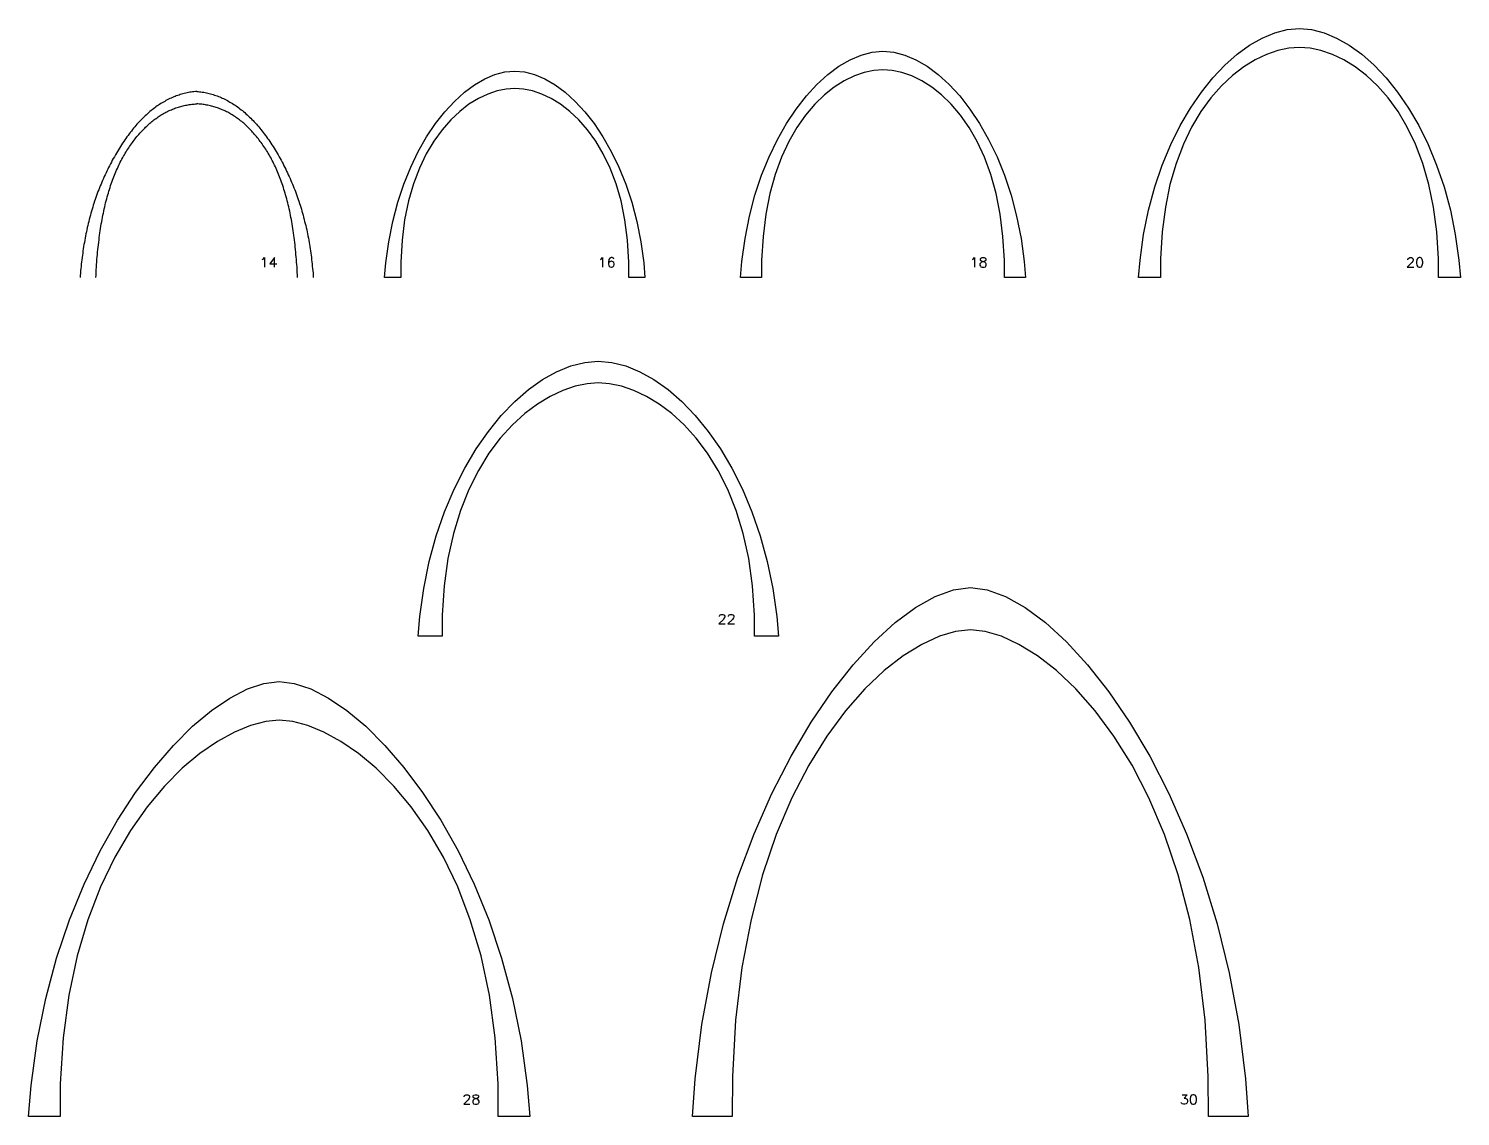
# Model space of a CAD drawing. Extents: x 46 to 2607, y -843 to 1911.
# Drawn here: x 1336 to 2607, y 946 to 1911 of the extents above; entities that cross this region are included whole.
import ezdxf

# ---------------------------------------------------------------- set-up
doc = ezdxf.new("R2010")
doc.units = 0
doc.header["$MEASUREMENT"] = 0
doc.layers.add('ARCHES', color=7, linetype='CONTINUOUS')
doc.layers.add('NONE', color=7, linetype='CONTINUOUS')

msp = doc.modelspace()

# ---------------------------------------------------------------- linework, layer by layer
at = {"layer": 'ARCHES'}
for points in [[(2464.1, 1910.8), (2474.9, 1909.9), (2485.9, 1907.1), (2497.1, 1902.4), (2508.3, 1896.1), (2519.4, 1888.1), (2530.3, 1878.4), (2540.9, 1867.2), (2551.1, 1854.5), (2560.8, 1840.3), (2569.9, 1824.8), (2578.3, 1807.9), (2585.8, 1789.7), (2592.4, 1770.4), (2598, 1749.8), (2602.4, 1728.2), (2605.6, 1705.5), (2606.9, 1689.9), (2606.6, 1689.9), (2605.9, 1689.9), (2604.9, 1689.9), (2603.6, 1689.9), (2602.2, 1689.9), (2600.6, 1689.9), (2598.9, 1689.9), (2597.2, 1689.9), (2595.4, 1689.9), (2593.7, 1689.9), (2592.1, 1689.9), (2590.7, 1689.9), (2589.5, 1689.9), (2588.5, 1689.9), (2587.8, 1689.9), (2587.5, 1689.9), (2587.4, 1706.7), (2586, 1730.4), (2583.1, 1752.3), (2579, 1772.6), (2573.6, 1791.2), (2567.1, 1808.2), (2559.8, 1823.5), (2551.6, 1837.3), (2542.8, 1849.5), (2533.4, 1860.2), (2523.6, 1869.3), (2513.6, 1877), (2503.4, 1883.2), (2493.3, 1888), (2483.2, 1891.4), (2473.5, 1893.4), (2464.1, 1894.1), (2454.7, 1893.4), (2445, 1891.4), (2434.9, 1888), (2424.8, 1883.2), (2414.6, 1877), (2404.6, 1869.3), (2394.8, 1860.2), (2385.4, 1849.5), (2376.6, 1837.3), (2368.4, 1823.5), (2361.1, 1808.2), (2354.6, 1791.2), (2349.2, 1772.6), (2345.1, 1752.3), (2342.2, 1730.4), (2340.8, 1706.7), (2340.7, 1689.9), (2340.4, 1689.9), (2339.7, 1689.9), (2338.7, 1689.9), (2337.5, 1689.9), (2336.1, 1689.9), (2334.5, 1689.9), (2332.8, 1689.9), (2331, 1689.9), (2329.3, 1689.9), (2327.6, 1689.9), (2326, 1689.9), (2324.6, 1689.9), (2323.3, 1689.9), (2322.3, 1689.9), (2321.6, 1689.9), (2321.3, 1689.9), (2322.6, 1705.5), (2325.8, 1728.2), (2330.2, 1749.8), (2335.8, 1770.4), (2342.4, 1789.7), (2349.9, 1807.9), (2358.3, 1824.8), (2367.4, 1840.3), (2377.1, 1854.5), (2387.3, 1867.2), (2397.9, 1878.4), (2408.8, 1888.1), (2419.9, 1896.1), (2431.1, 1902.4), (2442.3, 1907.1), (2453.3, 1909.9)], [(2094.5, 1890.7), (2104.1, 1889.9), (2113.9, 1887.3), (2123.8, 1883.1), (2133.7, 1877.4), (2143.5, 1870.1), (2153.2, 1861.3), (2162.6, 1851.1), (2171.6, 1839.5), (2180.2, 1826.7), (2188.2, 1812.5), (2195.7, 1797.2), (2202.3, 1780.7), (2208.2, 1763), (2213.1, 1744.4), (2217, 1724.7), (2219.8, 1704.1), (2221, 1689.9), (2220.6, 1689.9), (2220, 1689.9), (2219, 1689.9), (2217.9, 1689.9), (2216.5, 1689.9), (2214.9, 1689.9), (2213.3, 1689.9), (2211.6, 1689.9), (2210, 1689.9), (2208.3, 1689.9), (2206.8, 1689.9), (2205.4, 1689.9), (2204.2, 1689.9), (2203.3, 1689.9), (2202.6, 1689.9), (2202.3, 1689.9), (2202.2, 1705), (2201, 1726.5), (2198.5, 1746.3), (2194.9, 1764.6), (2190.2, 1781.5), (2184.6, 1796.8), (2178.1, 1810.7), (2171, 1823.1), (2163.3, 1834.1), (2155.1, 1843.8), (2146.5, 1852.1), (2137.8, 1859), (2128.9, 1864.6), (2120, 1869), (2111.3, 1872), (2102.7, 1873.8), (2094.5, 1874.4), (2086.4, 1873.8), (2077.8, 1872), (2069.1, 1869), (2060.2, 1864.6), (2051.3, 1859), (2042.5, 1852.1), (2034, 1843.8), (2025.8, 1834.1), (2018.1, 1823.1), (2011, 1810.7), (2004.5, 1796.8), (1998.9, 1781.5), (1994.2, 1764.6), (1990.5, 1746.3), (1988.1, 1726.5), (1986.8, 1705), (1986.8, 1689.9), (1986.5, 1689.9), (1985.8, 1689.9), (1984.9, 1689.9), (1983.7, 1689.9), (1982.3, 1689.9), (1980.7, 1689.9), (1979.1, 1689.9), (1977.4, 1689.9), (1975.8, 1689.9), (1974.1, 1689.9), (1972.6, 1689.9), (1971.2, 1689.9), (1970, 1689.9), (1969.1, 1689.9), (1968.4, 1689.9), (1968.1, 1689.9), (1969.3, 1704.1), (1972.1, 1724.7), (1976, 1744.4), (1980.9, 1763), (1986.8, 1780.7), (1993.4, 1797.2), (2000.8, 1812.5), (2008.9, 1826.7), (2017.5, 1839.5), (2026.5, 1851.1), (2035.9, 1861.3), (2045.6, 1870.1), (2055.4, 1877.4), (2065.3, 1883.1), (2075.2, 1887.3), (2085, 1889.9)], [(1767.8, 1873.2), (1776.5, 1872.4), (1785.4, 1870.1), (1794.4, 1866.3), (1803.5, 1861), (1812.5, 1854.3), (1821.3, 1846.3), (1829.9, 1837), (1838.2, 1826.5), (1846, 1814.7), (1853.4, 1801.8), (1860.1, 1787.8), (1866.2, 1772.7), (1871.6, 1756.7), (1876.1, 1739.6), (1879.6, 1721.7), (1882.2, 1702.9), (1883.3, 1689.9), (1883, 1689.9), (1882.5, 1689.9), (1881.8, 1689.9), (1880.9, 1689.9), (1879.8, 1689.9), (1878.7, 1689.9), (1877.4, 1689.9), (1876.2, 1689.9), (1874.9, 1689.9), (1873.6, 1689.9), (1872.5, 1689.9), (1871.4, 1689.9), (1870.5, 1689.9), (1869.8, 1689.9), (1869.3, 1689.9), (1869, 1689.9), (1869, 1703.7), (1867.8, 1723.1), (1865.5, 1741.2), (1862.1, 1757.9), (1857.6, 1773.2), (1852.4, 1787.1), (1846.3, 1799.7), (1839.6, 1811), (1832.3, 1821.1), (1824.6, 1829.8), (1816.6, 1837.4), (1808.4, 1843.7), (1800, 1848.8), (1791.7, 1852.7), (1783.5, 1855.5), (1775.4, 1857.2), (1767.8, 1857.7), (1760.1, 1857.2), (1752, 1855.5), (1743.8, 1852.7), (1735.5, 1848.8), (1727.1, 1843.7), (1718.9, 1837.4), (1710.9, 1829.8), (1703.2, 1821.1), (1695.9, 1811), (1689.2, 1799.7), (1683.2, 1787.1), (1677.9, 1773.2), (1673.4, 1757.9), (1670, 1741.2), (1667.7, 1723.1), (1666.5, 1703.7), (1666.5, 1689.9), (1666.2, 1689.9), (1665.7, 1689.9), (1665, 1689.9), (1664.1, 1689.9), (1663.1, 1689.9), (1661.9, 1689.9), (1660.6, 1689.9), (1659.4, 1689.9), (1658.1, 1689.9), (1656.8, 1689.9), (1655.7, 1689.9), (1654.6, 1689.9), (1653.7, 1689.9), (1653, 1689.9), (1652.5, 1689.9), (1652.2, 1689.9), (1653.3, 1702.9), (1655.9, 1721.7), (1659.4, 1739.6), (1663.9, 1756.7), (1669.3, 1772.7), (1675.4, 1787.8), (1682.1, 1801.8), (1689.5, 1814.7), (1697.3, 1826.5), (1705.6, 1837), (1714.2, 1846.3), (1723, 1854.3), (1732, 1861), (1741.1, 1866.3), (1750.1, 1870.1), (1759, 1872.4)], [(1841.9, 1615.7), (1854, 1614.6), (1866.3, 1611.5), (1878.8, 1606.4), (1891.3, 1599.4), (1903.8, 1590.6), (1916, 1579.9), (1927.9, 1567.6), (1939.3, 1553.5), (1950.2, 1537.9), (1960.4, 1520.7), (1969.7, 1502.1), (1978.2, 1482.1), (1985.6, 1460.7), (1991.8, 1438), (1996.7, 1414.2), (2000.3, 1389.2), (2001.8, 1371.9), (2001.4, 1371.9), (2000.7, 1371.9), (1999.6, 1371.9), (1998.2, 1371.9), (1996.6, 1371.9), (1994.9, 1371.9), (1993, 1371.9), (1991.1, 1371.9), (1989.2, 1371.9), (1987.3, 1371.9), (1985.6, 1371.9), (1984, 1371.9), (1982.7, 1371.9), (1981.6, 1371.9), (1980.8, 1371.9), (1980.5, 1371.9), (1980.4, 1390.3), (1978.7, 1416.4), (1975.4, 1440.6), (1970.5, 1462.9), (1964.3, 1483.3), (1956.8, 1502), (1948.3, 1518.9), (1938.9, 1534), (1928.8, 1547.4), (1918.2, 1559.2), (1907.1, 1569.2), (1895.9, 1577.7), (1884.6, 1584.5), (1873.3, 1589.8), (1862.4, 1593.5), (1851.8, 1595.7), (1841.9, 1596.5), (1831.9, 1595.7), (1821.4, 1593.5), (1810.5, 1589.8), (1799.2, 1584.5), (1787.9, 1577.7), (1776.6, 1569.2), (1765.6, 1559.2), (1754.9, 1547.4), (1744.8, 1534), (1735.5, 1518.9), (1727, 1502), (1719.5, 1483.3), (1713.3, 1462.9), (1708.4, 1440.6), (1705, 1416.4), (1703.4, 1390.3), (1703.3, 1371.9), (1703, 1371.9), (1702.2, 1371.9), (1701.1, 1371.9), (1699.8, 1371.9), (1698.2, 1371.9), (1696.4, 1371.9), (1694.6, 1371.9), (1692.6, 1371.9), (1690.7, 1371.9), (1688.9, 1371.9), (1687.1, 1371.9), (1685.5, 1371.9), (1684.2, 1371.9), (1683.1, 1371.9), (1682.3, 1371.9), (1682, 1371.9), (1683.5, 1389.2), (1687, 1414.2), (1691.9, 1438), (1698.1, 1460.7), (1705.5, 1482.1), (1714, 1502.1), (1723.4, 1520.7), (1733.5, 1537.9), (1744.4, 1553.5), (1755.8, 1567.6), (1767.7, 1579.9), (1780, 1590.6), (1792.4, 1599.4), (1804.9, 1606.4), (1817.4, 1611.5), (1829.8, 1614.6)], [(2172.1, 1415), (2187, 1413), (2203.3, 1407), (2220.6, 1397.2), (2238.7, 1383.8), (2257.3, 1366.7), (2276.1, 1346.2), (2294.9, 1322.4), (2313.4, 1295.4), (2331.2, 1265.3), (2348.2, 1232.2), (2364, 1196.3), (2378.4, 1157.8), (2391.1, 1116.6), (2401.8, 1073), (2410.3, 1027.1), (2416.3, 979), (2418.7, 945.7), (2418.1, 945.7), (2416.9, 945.7), (2415.1, 945.7), (2412.8, 945.7), (2410.2, 945.7), (2407.3, 945.7), (2404.2, 945.7), (2401.1, 945.7), (2397.9, 945.7), (2394.8, 945.7), (2391.9, 945.7), (2389.3, 945.7), (2387.1, 945.7), (2385.3, 945.7), (2384, 945.7), (2383.4, 945.7), (2383.2, 981.1), (2380.4, 1031.2), (2374.8, 1077.7), (2366.7, 1120.5), (2356.5, 1159.9), (2344.3, 1195.7), (2330.5, 1228.2), (2315.5, 1257.3), (2299.5, 1283.1), (2282.8, 1305.6), (2265.7, 1325), (2248.5, 1341.2), (2231.6, 1354.4), (2215.2, 1364.5), (2199.6, 1371.7), (2185.1, 1375.9), (2172.1, 1377.3), (2159, 1375.9), (2144.6, 1371.7), (2129, 1364.5), (2112.5, 1354.4), (2095.6, 1341.2), (2078.4, 1325), (2061.3, 1305.6), (2044.6, 1283.1), (2028.6, 1257.3), (2013.6, 1228.2), (1999.8, 1195.7), (1987.7, 1159.9), (1977.4, 1120.5), (1969.3, 1077.7), (1963.7, 1031.2), (1960.9, 981.1), (1960.7, 945.7), (1960.1, 945.7), (1958.9, 945.7), (1957.1, 945.7), (1954.8, 945.7), (1952.2, 945.7), (1949.3, 945.7), (1946.2, 945.7), (1943.1, 945.7), (1939.9, 945.7), (1936.8, 945.7), (1933.9, 945.7), (1931.3, 945.7), (1929.1, 945.7), (1927.3, 945.7), (1926, 945.7), (1925.4, 945.7), (1927.8, 979), (1933.8, 1027.1), (1942.3, 1073), (1953, 1116.6), (1965.7, 1157.8), (1980.1, 1196.3), (1996, 1232.2), (2012.9, 1265.3), (2030.8, 1295.4), (2049.2, 1322.4), (2068, 1346.2), (2086.8, 1366.7), (2105.4, 1383.8), (2123.5, 1397.2), (2140.8, 1407), (2157.1, 1413)], [(1558.7, 1331.5), (1572.1, 1329.8), (1586.8, 1324.9), (1602.4, 1316.9), (1618.7, 1305.8), (1635.5, 1291.8), (1652.5, 1274.9), (1669.4, 1255.3), (1686, 1233.1), (1702.1, 1208.4), (1717.4, 1181.2), (1731.7, 1151.7), (1744.6, 1120), (1756.1, 1086.2), (1765.8, 1050.4), (1773.4, 1012.6), (1778.8, 973), (1781, 945.7), (1780.5, 945.7), (1779.5, 945.7), (1778.1, 945.7), (1776.3, 945.7), (1774.3, 945.7), (1772, 945.7), (1769.5, 945.7), (1767, 945.7), (1764.5, 945.7), (1762.1, 945.7), (1759.8, 945.7), (1757.8, 945.7), (1756, 945.7), (1754.6, 945.7), (1753.6, 945.7), (1753.1, 945.7), (1752.9, 974.6), (1750.4, 1015.3), (1745.2, 1053.1), (1737.8, 1088), (1728.3, 1120.1), (1717.1, 1149.3), (1704.5, 1175.7), (1690.6, 1199.4), (1675.9, 1220.4), (1660.5, 1238.8), (1644.8, 1254.5), (1629, 1267.7), (1613.4, 1278.4), (1598.3, 1286.7), (1584, 1292.5), (1570.7, 1296), (1558.7, 1297.1), (1546.7, 1296), (1533.3, 1292.5), (1519, 1286.7), (1503.9, 1278.4), (1488.3, 1267.7), (1472.5, 1254.5), (1456.8, 1238.8), (1441.4, 1220.4), (1426.7, 1199.4), (1412.8, 1175.7), (1400.2, 1149.3), (1389, 1120.1), (1379.5, 1088), (1372.1, 1053.1), (1367, 1015.3), (1364.4, 974.6), (1364.2, 945.7), (1363.7, 945.7), (1362.7, 945.7), (1361.3, 945.7), (1359.5, 945.7), (1357.5, 945.7), (1355.2, 945.7), (1352.8, 945.7), (1350.3, 945.7), (1347.8, 945.7), (1345.3, 945.7), (1343.1, 945.7), (1341, 945.7), (1339.2, 945.7), (1337.8, 945.7), (1336.8, 945.7), (1336.3, 945.7), (1338.5, 973), (1343.9, 1012.6), (1351.5, 1050.4), (1361.2, 1086.2), (1372.7, 1120), (1385.7, 1151.7), (1399.9, 1181.2), (1415.2, 1208.4), (1431.3, 1233.1), (1447.9, 1255.3), (1464.8, 1274.9), (1481.8, 1291.8), (1498.6, 1305.8), (1514.9, 1316.9), (1530.5, 1324.9), (1545.2, 1329.8)]]:
    msp.add_lwpolyline(points, close=True, dxfattribs=at)
at = {"layer": 'NONE'}
for points in [[(1485.5, 1855), (1484.3, 1854.9), (1483, 1854.8), (1481.8, 1854.6), (1480.6, 1854.4), (1479.4, 1854.3), (1478.1, 1854), (1476.9, 1853.8), (1475.7, 1853.5), (1474.5, 1853.3), (1473.3, 1852.9), (1472.1, 1852.6), (1470.9, 1852.3), (1469.8, 1851.9), (1468.6, 1851.5), (1467.4, 1851.1), (1466.3, 1850.6), (1465.1, 1850.2), (1463.9, 1849.7), (1462.8, 1849.2), (1461.6, 1848.7), (1460.5, 1848.1), (1459.4, 1847.5), (1458.2, 1846.9), (1457.1, 1846.3), (1456, 1845.7), (1454.9, 1845), (1453.7, 1844.3), (1452.6, 1843.6), (1451.5, 1842.9), (1450.4, 1842.2), (1449.3, 1841.4), (1448.2, 1840.6), (1447.2, 1839.8), (1446.1, 1838.9), (1445, 1838.1), (1443.9, 1837.2), (1442.9, 1836.3), (1441.8, 1835.3), (1440.8, 1834.4), (1439.7, 1833.4), (1438.7, 1832.4), (1437.6, 1831.4), (1436.6, 1830.3), (1435.6, 1829.3), (1434.5, 1828.2), (1433.5, 1827.1), (1432.5, 1825.9), (1431.5, 1824.8), (1430.5, 1823.6), (1429.5, 1822.4), (1428.5, 1821.2), (1427.5, 1819.9), (1426.5, 1818.7), (1425.5, 1817.4), (1424.6, 1816.1), (1423.6, 1814.7), (1422.6, 1813.4), (1421.7, 1812), (1420.7, 1810.6), (1419.7, 1809.2), (1418.8, 1807.7), (1417.9, 1806.3), (1416.9, 1804.8), (1416, 1803.3), (1415.1, 1801.7), (1414.2, 1800.2), (1413.3, 1798.7), (1412.4, 1797.1), (1411.5, 1795.5), (1410.6, 1794), (1409.8, 1792.4), (1408.9, 1790.8), (1408.1, 1789.2), (1407.3, 1787.6), (1406.5, 1786), (1405.7, 1784.4), (1405, 1782.8), (1404.2, 1781.2), (1403.4, 1779.5), (1402.7, 1777.9), (1402, 1776.2), (1401.3, 1774.6), (1400.6, 1772.9), (1399.9, 1771.2), (1399.2, 1769.6), (1398.6, 1767.9), (1397.9, 1766.2), (1397.3, 1764.5), (1396.6, 1762.8), (1396, 1761), (1395.4, 1759.3), (1394.9, 1757.6), (1394.3, 1755.8), (1393.7, 1754.1), (1393.2, 1752.3), (1392.6, 1750.5), (1392.1, 1748.8), (1391.6, 1747), (1391.1, 1745.2), (1390.6, 1743.4), (1390.1, 1741.6), (1389.7, 1739.8), (1389.2, 1738), (1388.8, 1736.1), (1388.4, 1734.3), (1388, 1732.4), (1387.6, 1730.6), (1387.2, 1728.7), (1386.8, 1726.9), (1386.4, 1725), (1386.1, 1723.1), (1385.8, 1721.2), (1385.4, 1719.3), (1385.1, 1717.4), (1384.8, 1715.5), (1384.5, 1713.6), (1384.3, 1711.6), (1384, 1709.7), (1383.8, 1707.8), (1383.5, 1705.8), (1383.3, 1703.8), (1383.1, 1701.9), (1382.9, 1699.9), (1382.7, 1697.9), (1382.5, 1695.9), (1382.4, 1693.9), (1382.2, 1691.9), (1382.1, 1689.9)], [(1485.5, 1855), (1486.7, 1854.9), (1488, 1854.8), (1489.2, 1854.6), (1490.4, 1854.4), (1491.7, 1854.3), (1492.9, 1854), (1494.1, 1853.8), (1495.3, 1853.5), (1496.5, 1853.3), (1497.7, 1852.9), (1498.9, 1852.6), (1500.1, 1852.3), (1501.3, 1851.9), (1502.4, 1851.5), (1503.6, 1851.1), (1504.8, 1850.6), (1505.9, 1850.2), (1507.1, 1849.7), (1508.2, 1849.2), (1509.4, 1848.7), (1510.5, 1848.1), (1511.7, 1847.5), (1512.8, 1846.9), (1513.9, 1846.3), (1515, 1845.7), (1516.2, 1845), (1517.3, 1844.3), (1518.4, 1843.6), (1519.5, 1842.9), (1520.6, 1842.2), (1521.7, 1841.4), (1522.8, 1840.6), (1523.9, 1839.8), (1524.9, 1838.9), (1526, 1838.1), (1527.1, 1837.2), (1528.1, 1836.3), (1529.2, 1835.3), (1530.3, 1834.4), (1531.3, 1833.4), (1532.4, 1832.4), (1533.4, 1831.4), (1534.4, 1830.3), (1535.5, 1829.3), (1536.5, 1828.2), (1537.5, 1827.1), (1538.5, 1825.9), (1539.5, 1824.8), (1540.5, 1823.6), (1541.5, 1822.4), (1542.5, 1821.2), (1543.5, 1819.9), (1544.5, 1818.7), (1545.5, 1817.4), (1546.5, 1816.1), (1547.4, 1814.7), (1548.4, 1813.4), (1549.4, 1812), (1550.3, 1810.6), (1551.3, 1809.2), (1552.2, 1807.7), (1553.2, 1806.3), (1554.1, 1804.8), (1555, 1803.3), (1556, 1801.7), (1556.9, 1800.2), (1557.8, 1798.7), (1558.7, 1797.1), (1559.5, 1795.5), (1560.4, 1794), (1561.2, 1792.4), (1562.1, 1790.8), (1562.9, 1789.2), (1563.7, 1787.6), (1564.5, 1786), (1565.3, 1784.4), (1566.1, 1782.8), (1566.8, 1781.2), (1567.6, 1779.5), (1568.3, 1777.9), (1569, 1776.2), (1569.7, 1774.6), (1570.4, 1772.9), (1571.1, 1771.2), (1571.8, 1769.6), (1572.5, 1767.9), (1573.1, 1766.2), (1573.7, 1764.5), (1574.4, 1762.8), (1575, 1761), (1575.6, 1759.3), (1576.2, 1757.6), (1576.7, 1755.8), (1577.3, 1754.1), (1577.9, 1752.3), (1578.4, 1750.5), (1578.9, 1748.8), (1579.4, 1747), (1579.9, 1745.2), (1580.4, 1743.4), (1580.9, 1741.6), (1581.3, 1739.8), (1581.8, 1738), (1582.2, 1736.1), (1582.6, 1734.3), (1583.1, 1732.4), (1583.5, 1730.6), (1583.8, 1728.7), (1584.2, 1726.9), (1584.6, 1725), (1584.9, 1723.1), (1585.3, 1721.2), (1585.6, 1719.3), (1585.9, 1717.4), (1586.2, 1715.5), (1586.5, 1713.6), (1586.8, 1711.6), (1587, 1709.7), (1587.3, 1707.8), (1587.5, 1705.8), (1587.7, 1703.8), (1587.9, 1701.9), (1588.1, 1699.9), (1588.3, 1697.9), (1588.5, 1695.9), (1588.7, 1693.9), (1588.8, 1691.9), (1588.9, 1689.9)], [(1396.1, 1689.9), (1396.2, 1692.2), (1396.3, 1694.6), (1396.4, 1696.9), (1396.6, 1699.2), (1396.7, 1701.5), (1396.9, 1703.7), (1397, 1706), (1397.2, 1708.2), (1397.4, 1710.4), (1397.6, 1712.6), (1397.8, 1714.8), (1398, 1716.9), (1398.3, 1719.1), (1398.5, 1721.2), (1398.8, 1723.3), (1399, 1725.4), (1399.3, 1727.4), (1399.6, 1729.5), (1399.9, 1731.5), (1400.2, 1733.5), (1400.5, 1735.5), (1400.8, 1737.5), (1401.2, 1739.4), (1401.5, 1741.4), (1401.9, 1743.3), (1402.3, 1745.2), (1402.7, 1747.1), (1403, 1748.9), (1403.5, 1750.8), (1403.9, 1752.6), (1404.3, 1754.4), (1404.7, 1756.2), (1405.2, 1758), (1405.6, 1759.7), (1406.1, 1761.5), (1406.6, 1763.2), (1407.1, 1764.9), (1407.6, 1766.6), (1408.1, 1768.2), (1408.6, 1769.9), (1409.1, 1771.5), (1409.7, 1773.1), (1410.2, 1774.7), (1410.8, 1776.3), (1411.4, 1777.8), (1412, 1779.4), (1412.6, 1780.9), (1413.2, 1782.4), (1413.8, 1783.9), (1414.4, 1785.3), (1415.1, 1786.8), (1415.7, 1788.2), (1416.4, 1789.6), (1417, 1791), (1417.7, 1792.4), (1418.4, 1793.7), (1419.1, 1795), (1419.8, 1796.4), (1420.6, 1797.7), (1421.3, 1798.9), (1422.1, 1800.2), (1422.8, 1801.5), (1423.6, 1802.7), (1424.4, 1803.9), (1425.2, 1805.1), (1425.9, 1806.3), (1426.7, 1807.4), (1427.5, 1808.5), (1428.4, 1809.7), (1429.2, 1810.8), (1430, 1811.8), (1430.8, 1812.9), (1431.6, 1814), (1432.5, 1815), (1433.3, 1816), (1434.2, 1817), (1435, 1818), (1435.9, 1818.9), (1436.7, 1819.9), (1437.6, 1820.8), (1438.5, 1821.7), (1439.4, 1822.6), (1440.2, 1823.5), (1441.1, 1824.3), (1442, 1825.1), (1442.9, 1826), (1443.8, 1826.8), (1444.7, 1827.5), (1445.7, 1828.3), (1446.6, 1829), (1447.5, 1829.8), (1448.4, 1830.5), (1449.4, 1831.2), (1450.3, 1831.8), (1451.3, 1832.5), (1452.2, 1833.1), (1453.2, 1833.7), (1454.1, 1834.3), (1455.1, 1834.9), (1456.1, 1835.5), (1457.1, 1836), (1458, 1836.6), (1459, 1837.1), (1460, 1837.6), (1461, 1838.1), (1462, 1838.5), (1463, 1838.9), (1464.1, 1839.4), (1465.1, 1839.8), (1466.1, 1840.2), (1467.1, 1840.5), (1468.2, 1840.9), (1469.2, 1841.2), (1470.3, 1841.5), (1471.3, 1841.8), (1472.4, 1842.1), (1473.5, 1842.4), (1474.5, 1842.6), (1475.6, 1842.8), (1476.7, 1843), (1477.8, 1843.2), (1478.9, 1843.4), (1479.9, 1843.6), (1481.1, 1843.7), (1482.2, 1843.8), (1483.3, 1843.9), (1484.4, 1844), (1485.5, 1844.1)], [(1574.9, 1689.9), (1574.8, 1692.2), (1574.7, 1694.6), (1574.6, 1696.9), (1574.5, 1699.2), (1574.3, 1701.5), (1574.2, 1703.7), (1574, 1706), (1573.8, 1708.2), (1573.6, 1710.4), (1573.4, 1712.6), (1573.2, 1714.8), (1573, 1716.9), (1572.8, 1719.1), (1572.5, 1721.2), (1572.3, 1723.3), (1572, 1725.4), (1571.7, 1727.4), (1571.4, 1729.5), (1571.1, 1731.5), (1570.8, 1733.5), (1570.5, 1735.5), (1570.2, 1737.5), (1569.8, 1739.4), (1569.5, 1741.4), (1569.1, 1743.3), (1568.7, 1745.2), (1568.4, 1747.1), (1568, 1748.9), (1567.6, 1750.8), (1567.2, 1752.6), (1566.7, 1754.4), (1566.3, 1756.2), (1565.8, 1758), (1565.4, 1759.7), (1564.9, 1761.5), (1564.4, 1763.2), (1563.9, 1764.9), (1563.4, 1766.6), (1562.9, 1768.2), (1562.4, 1769.9), (1561.9, 1771.5), (1561.3, 1773.1), (1560.8, 1774.7), (1560.2, 1776.3), (1559.6, 1777.8), (1559.1, 1779.4), (1558.5, 1780.9), (1557.8, 1782.4), (1557.2, 1783.9), (1556.6, 1785.3), (1556, 1786.8), (1555.3, 1788.2), (1554.6, 1789.6), (1554, 1791), (1553.3, 1792.4), (1552.6, 1793.7), (1551.9, 1795), (1551.2, 1796.4), (1550.4, 1797.7), (1549.7, 1798.9), (1549, 1800.2), (1548.2, 1801.5), (1547.4, 1802.7), (1546.7, 1803.9), (1545.9, 1805.1), (1545.1, 1806.3), (1544.3, 1807.4), (1543.5, 1808.5), (1542.7, 1809.7), (1541.8, 1810.8), (1541, 1811.8), (1540.2, 1812.9), (1539.4, 1814), (1538.5, 1815), (1537.7, 1816), (1536.8, 1817), (1536, 1818), (1535.1, 1818.9), (1534.3, 1819.9), (1533.4, 1820.8), (1532.5, 1821.7), (1531.7, 1822.6), (1530.8, 1823.5), (1529.9, 1824.3), (1529, 1825.1), (1528.1, 1826), (1527.2, 1826.8), (1526.3, 1827.5), (1525.4, 1828.3), (1524.4, 1829), (1523.5, 1829.8), (1522.6, 1830.5), (1521.6, 1831.2), (1520.7, 1831.8), (1519.8, 1832.5), (1518.8, 1833.1), (1517.8, 1833.7), (1516.9, 1834.3), (1515.9, 1834.9), (1514.9, 1835.5), (1514, 1836), (1513, 1836.6), (1512, 1837.1), (1511, 1837.6), (1510, 1838.1), (1509, 1838.5), (1508, 1838.9), (1507, 1839.4), (1505.9, 1839.8), (1504.9, 1840.2), (1503.9, 1840.5), (1502.8, 1840.9), (1501.8, 1841.2), (1500.7, 1841.5), (1499.7, 1841.8), (1498.6, 1842.1), (1497.6, 1842.4), (1496.5, 1842.6), (1495.4, 1842.8), (1494.3, 1843), (1493.3, 1843.2), (1492.2, 1843.4), (1491.1, 1843.6), (1490, 1843.7), (1488.9, 1843.8), (1487.7, 1843.9), (1486.6, 1844), (1485.5, 1844.1)], [(1543.6, 1706), (1544.4, 1706.4), (1545.6, 1707.6), (1545.6, 1699.2)], [(1554.4, 1699.2), (1554.4, 1707.6), (1550.4, 1702), (1556.5, 1702)], [(1843.7, 1706), (1844.5, 1706.4), (1845.7, 1707.6), (1845.7, 1699.2)], [(1855.7, 1706.4), (1855.3, 1707.2), (1854.1, 1707.6), (1853.3, 1707.6), (1852.1, 1707.2), (1851.3, 1706), (1850.9, 1704), (1850.9, 1702), (1851.3, 1700.4), (1852.1, 1699.6), (1853.3, 1699.2), (1853.7, 1699.2), (1854.9, 1699.6), (1855.7, 1700.4), (1856.1, 1701.6), (1856.1, 1702), (1855.7, 1703.2), (1854.9, 1704), (1853.7, 1704.4), (1853.3, 1704.4), (1852.1, 1704), (1851.3, 1703.2), (1850.9, 1702)], [(2173.8, 1706), (2174.6, 1706.4), (2175.8, 1707.6), (2175.8, 1699.2)], [(2560.3, 1705.6), (2560.3, 1706), (2560.7, 1706.8), (2561.1, 1707.2), (2561.9, 1707.6), (2563.5, 1707.6), (2564.3, 1707.2), (2564.7, 1706.8), (2565.1, 1706), (2565.1, 1705.2), (2564.7, 1704.4), (2563.9, 1703.2), (2559.8, 1699.2), (2565.5, 1699.2)], [(1949.3, 1389.1), (1949.3, 1389.5), (1949.7, 1390.3), (1950.1, 1390.7), (1950.9, 1391.1), (1952.5, 1391.1), (1953.3, 1390.7), (1953.7, 1390.3), (1954.1, 1389.5), (1954.1, 1388.7), (1953.7, 1387.9), (1952.9, 1386.7), (1948.9, 1382.7), (1954.5, 1382.7)], [(1957.3, 1389.1), (1957.3, 1389.5), (1957.7, 1390.3), (1958.1, 1390.7), (1958.9, 1391.1), (1960.5, 1391.1), (1961.4, 1390.7), (1961.8, 1390.3), (1962.2, 1389.5), (1962.2, 1388.7), (1961.8, 1387.9), (1960.9, 1386.7), (1956.9, 1382.7), (1962.6, 1382.7)], [(1722.8, 962.9), (1722.8, 963.3), (1723.2, 964.1), (1723.6, 964.5), (1724.4, 964.9), (1726, 964.9), (1726.8, 964.5), (1727.2, 964.1), (1727.6, 963.3), (1727.6, 962.5), (1727.2, 961.7), (1726.4, 960.5), (1722.4, 956.5), (1728, 956.5)], [(2359.9, 964.9), (2364.3, 964.9), (2361.9, 961.7), (2363.1, 961.7), (2363.9, 961.3), (2364.3, 960.9), (2364.7, 959.7), (2364.7, 958.9), (2364.3, 957.7), (2363.5, 956.9), (2362.3, 956.5), (2361.1, 956.5), (2359.9, 956.9), (2359.5, 957.3), (2359.1, 958.1)]]:
    msp.add_lwpolyline(points, dxfattribs=at)
for points in [[(2182.6, 1699.2), (2184.2, 1699.2), (2185.4, 1699.6), (2185.8, 1700), (2186.2, 1700.8), (2186.2, 1702), (2185.8, 1702.8), (2185, 1703.6), (2183.8, 1704), (2182.2, 1704.4), (2181.4, 1704.8), (2181, 1705.6), (2181, 1706.4), (2181.4, 1707.2), (2182.6, 1707.6), (2184.2, 1707.6), (2185.4, 1707.2), (2185.8, 1706.4), (2185.8, 1705.6), (2185.4, 1704.8), (2184.6, 1704.4), (2183, 1704), (2181.8, 1703.6), (2181, 1702.8), (2180.6, 1702), (2180.6, 1700.8), (2181, 1700), (2181.4, 1699.6)], [(2571.1, 1699.2), (2572.3, 1699.6), (2573.1, 1700.8), (2573.5, 1702.8), (2573.5, 1704), (2573.1, 1706), (2572.3, 1707.2), (2571.1, 1707.6), (2570.3, 1707.6), (2569.1, 1707.2), (2568.3, 1706), (2567.9, 1704), (2567.9, 1702.8), (2568.3, 1700.8), (2569.1, 1699.6), (2570.3, 1699.2)], [(1732.5, 956.5), (1734.1, 956.5), (1735.3, 956.9), (1735.7, 957.3), (1736.1, 958.1), (1736.1, 959.3), (1735.7, 960.1), (1734.9, 960.9), (1733.7, 961.3), (1732.1, 961.7), (1731.2, 962.1), (1730.8, 962.9), (1730.8, 963.7), (1731.2, 964.5), (1732.5, 964.9), (1734.1, 964.9), (1735.3, 964.5), (1735.7, 963.7), (1735.7, 962.9), (1735.3, 962.1), (1734.5, 961.7), (1732.9, 961.3), (1731.6, 960.9), (1730.8, 960.1), (1730.4, 959.3), (1730.4, 958.1), (1730.8, 957.3), (1731.2, 956.9)], [(2370.3, 956.5), (2371.5, 956.9), (2372.3, 958.1), (2372.7, 960.1), (2372.7, 961.3), (2372.3, 963.3), (2371.5, 964.5), (2370.3, 964.9), (2369.5, 964.9), (2368.3, 964.5), (2367.5, 963.3), (2367.1, 961.3), (2367.1, 960.1), (2367.5, 958.1), (2368.3, 956.9), (2369.5, 956.5)]]:
    msp.add_lwpolyline(points, close=True, dxfattribs=at)

doc.saveas('drawing.dxf')
